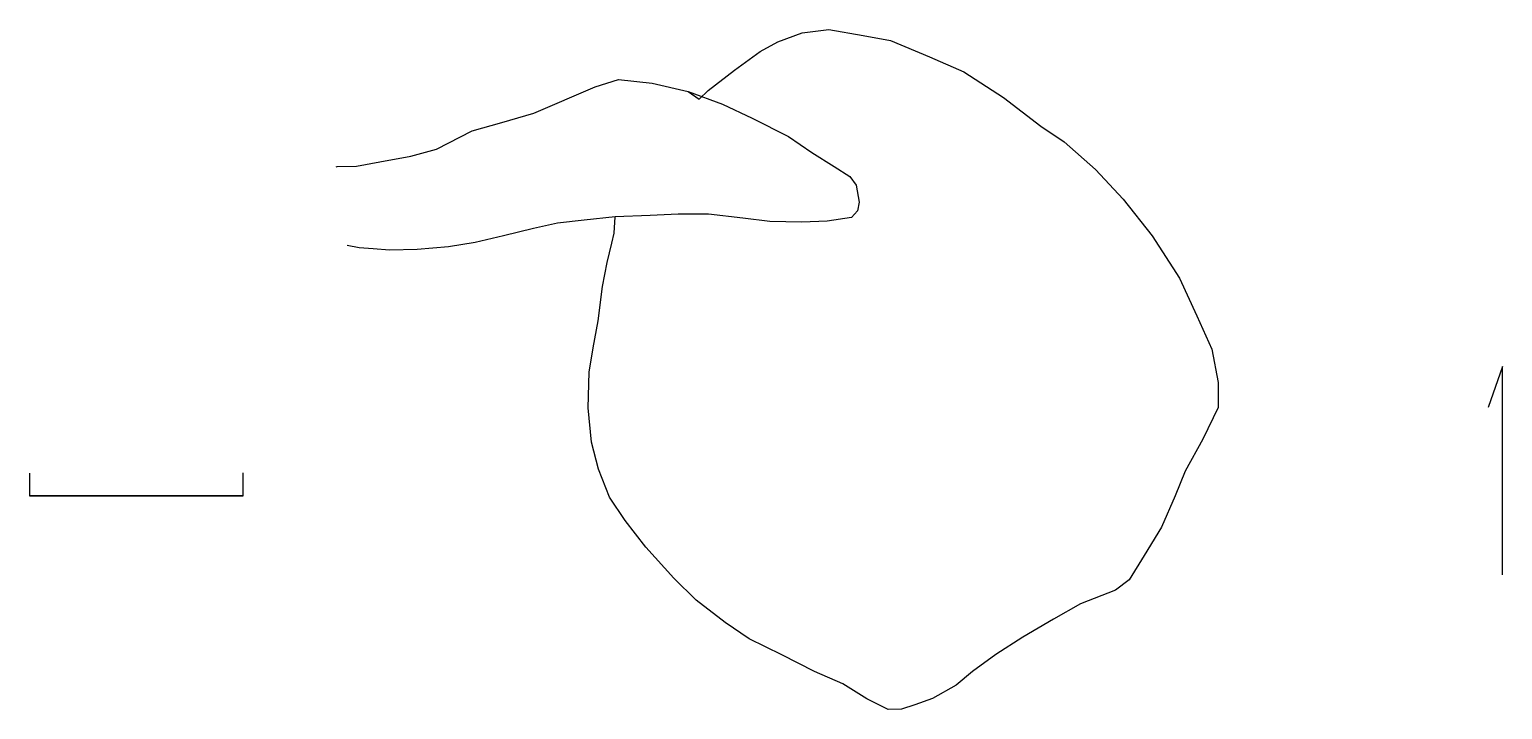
# Model space of a CAD drawing. Extents: x -2074 to 36341, y 9622 to 27366.
import ezdxf

# ---------------------------------------------------------------- set-up
doc = ezdxf.new("R2010")
doc.units = 0
doc.layers.add('LAYER1', color=7, linetype='CONTINUOUS')

msp = doc.modelspace()

# ---------------------------------------------------------------- linework, layer by layer
at = {"layer": 'LAYER1', "color": 7, "linetype": 'CONTINUOUS'}
for points in [[(15106.6053, 25744.1129), (15393.5047, 25545.4889), (15625.235, 25777.2157), (16309.3847, 26306.8868), (16982.5108, 26792.4279), (17445.9715, 27046.2208), (18074.9534, 27277.9524), (18770.1432, 27366.2242), (19663.9595, 27211.7444), (20381.2155, 27079.326), (21396.4253, 26648.9705), (22290.2416, 26262.7592), (23327.4985, 25589.6331), (24298.5642, 24839.2719), (24905.4823, 24430.9801), (25722.0491, 23713.7265), (26450.3442, 22941.2872), (27200.703, 21981.263), (27917.9733, 20877.779), (28370.395, 19895.6898), (28756.6063, 19023.9385), (28922.1275, 18152.2016), (28922.1275, 17501.1404), (28524.8747, 16673.5322), (28061.4164, 15845.9251), (27807.6211, 15194.8783), (27443.4736, 14378.3103), (26991.0519, 13638.9762), (26604.8263, 13009.9943), (26251.7178, 12734.1197), (25335.8378, 12381.0124), (24629.6065, 11983.7609), (23835.1035, 11509.26), (23128.8722, 11056.8395), (22521.9707, 10615.4437), (22091.6152, 10262.3364), (21473.6581, 9909.2285), (21010.1974, 9743.7074), (20668.1303, 9633.3546), (20315.0075, 9622.3143), (19763.2726, 9898.1889), (19134.2908, 10295.4404), (18394.9567, 10615.4437), (17545.2847, 11045.7993), (16695.6126, 11465.1312), (16066.6308, 11895.488), (15316.2553, 12480.3256), (14731.4176, 13054.1385), (14003.1237, 13859.6663), (13462.4148, 14554.8562), (13054.1385, 15161.7731), (12767.2237, 15890.0682), (12579.6376, 16596.2995), (12491.3646, 17490.1145), (12524.4698, 18428.0595), (12623.7818, 19057.0425), (12756.199, 19763.2738), (12866.5369, 20657.0889), (12987.9294, 21286.0707), (13109.3075, 21793.6733), (13175.5155, 22047.471), (13197.5804, 22477.8265)], [(5925.6713, 23779.9345), (5947.735, 23790.9592), (6455.34, 23801.9983), (7062.2581, 23912.3529), (7867.7859, 24055.7936), (8540.912, 24243.3952), (9467.8322, 24717.8926), (10240.2715, 24938.5851), (11078.9045, 25181.3414), (12678.9508, 25865.5065), (13285.8689, 26064.1329), (14168.6449, 25964.8173), (15106.6053, 25744.1129), (16000.4216, 25413.0705), (16772.8454, 25048.923), (17721.846, 24574.4375), (18328.7463, 24155.1068), (18913.6006, 23790.9592), (19321.8757, 23526.1249), (19487.3993, 23305.4348), (19564.6463, 22864.0378), (19520.5021, 22632.3087), (19366.0199, 22455.7627), (18725.999, 22367.4743), (18063.9119, 22334.3691), (17236.3061, 22356.4496), (16530.0915, 22444.7213), (15636.274, 22544.0345), (14841.771, 22544.0321), (14113.4759, 22510.9293), (13197.5804, 22477.8265), (12392.0527, 22389.5548), (11696.8616, 22312.3053), (11067.8797, 22168.8456), (10284.4002, 21981.263), (9545.0816, 21804.7004), (8849.8905, 21694.3625), (8033.307, 21628.1545), (7316.0522, 21606.0717), (6885.6967, 21639.1792), (6521.5492, 21672.2987), (6212.5706, 21727.4677)], [(36340.725, 18575.3125), (35968.1141, 17500.0468)], [(36340.725, 13135.1812), (36340.725, 18575.3125)], [(36340.725, 13135.1657), (36340.725, 18575.3125)], [(-2074.2348, 15791.2708), (-2074.2348, 15196.4711)], [(3498.3136, 15196.4711), (3498.3136, 15797.0489)], [(-2074.2348, 15196.4711), (3498.3136, 15196.4711)], [(3498.3136, 15196.4711), (-2074.2348, 15196.4711)]]:
    msp.add_lwpolyline(points, dxfattribs=at)

doc.saveas('drawing.dxf')
